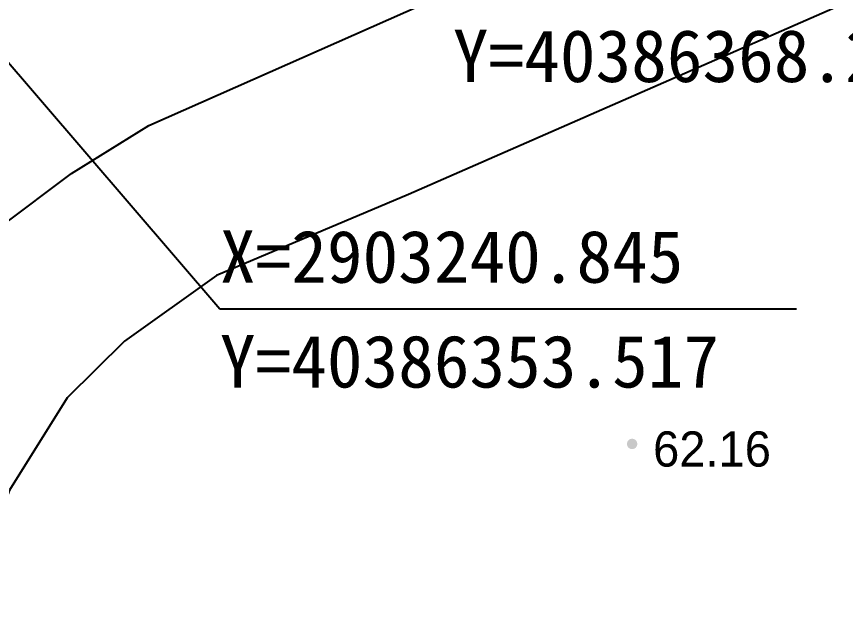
# Model space of a CAD drawing. Header units: metres. Extents: x 36500 to 80772748, y -35000 to 5806266.
# Drawn here: x 40382571.15 to 40382610.68, y 2902388.1 to 2902416.82 of the extents above; entities that cross this region are included whole.
import ezdxf
from ezdxf.enums import TextEntityAlignment as Align

# ---------------------------------------------------------------- set-up
doc = ezdxf.new("R2010")
doc.units = ezdxf.units.M
doc.header["$LTSCALE"] = 10
doc.linetypes.add('2', pattern=[0])
doc.layers.add('dx', color=252, linetype='Continuous')
doc.layers.add('坐标', color=7, linetype='Continuous')
doc.styles.add('DMZD', font='')
doc.styles.add('HZ', font='')
doc.styles.get('DMZD').set_extended_font_data('方正中等线简体')
doc.styles.get('HZ').set_extended_font_data('SimSun')

# ---------------------------------------------------------------- blocks, each defined once
blk = doc.blocks.new('gc200')
at = {"linetype": '2'}
h = blk.add_hatch(color=0, dxfattribs=at)
edge = h.paths.add_edge_path(flags=0)
edge.add_arc((0, 0), 0.25, 0, 360)

msp = doc.modelspace()

# ---------------------------------------------------------------- linework, layer by layer
at = {"layer": 'dx', "color": 252, "linetype": 'Continuous', "lineweight": -3, "flags": 128}
for points in [[(40382560.571, 2902383.914), (40382560.796, 2902388.451), (40382561.53, 2902391.867), (40382562.799, 2902395.653), (40382564.375, 2902399.002), (40382566.928, 2902402.975), (40382570.386, 2902406.784), (40382573.768, 2902409.333), (40382577.464, 2902411.627), (40382591.378, 2902417.794), (40382629.002, 2902434.048), (40382633.889, 2902435.191), (40382638.445, 2902435.512), (40382642.643, 2902435.174), (40382645.945, 2902434.427), (40382649.202, 2902433.52), (40382651.784, 2902432.338), (40382653.988, 2902431.178), (40382656.368, 2902429.536), (40382658.694, 2902427.513), (40382660.418, 2902425.864)], [(40382660.331, 2902411.607), (40382658.528, 2902415.823), (40382656.434, 2902418.975), (40382654.338, 2902421.282), (40382650.196, 2902424.556), (40382646.642, 2902426.455), (40382641.025, 2902427.754), (40382637.446, 2902427.866), (40382631.906, 2902427.015), (40382627.545, 2902424.821), (40382611.739, 2902417.942), (40382589.846, 2902408.338), (40382580.691, 2902404.466), (40382576.306, 2902401.331), (40382573.565, 2902398.624), (40382570.819, 2902394.227), (40382569.298, 2902390.37), (40382568.538, 2902385.844)]]:
    msp.add_lwpolyline(points, dxfattribs=at)
at = {"layer": '坐标', "color": 252, "linetype": 'Continuous'}
for p, q in [((40382562.018, 2902424.821), (40382580.85, 2902402.87)), ((40382580.85, 2902402.87), (40382608.35, 2902402.87))]:
    msp.add_line(p, q, dxfattribs=at)

# ---------------------------------------------------------------- block references
at = {"layer": 'dx', "color": 252}
msp.add_blockref('gc200', (40382600.511, 2902396.43), dxfattribs=at)

# ---------------------------------------------------------------- texts
at = {"layer": 'dx', "color": 252, "style": 'DMZD'}
msp.add_text('62.16', height=1.68, dxfattribs=at).set_placement((40382601.511, 2902397.029), align=Align.TOP_LEFT)
at = {"layer": '坐标', "color": 252, "linetype": 'Continuous', "style": 'HZ'}
for s, p in [('Y=40386368.289', (40382591.963, 2902413.697)), ('X=2903240.845', (40382580.85, 2902404.12)), ('Y=40386353.517', (40382580.85, 2902399.12))]:
    msp.add_text(s, height=2.5, dxfattribs=at).set_placement(p)

doc.saveas('drawing.dxf')
